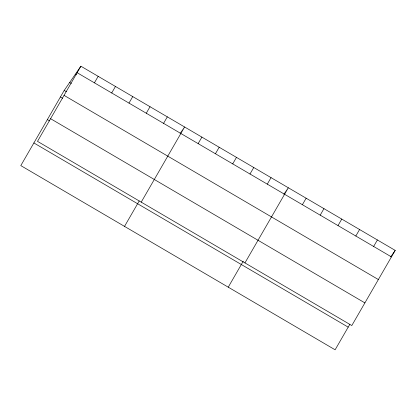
<?xml version="1.0" encoding="UTF-8"?>
<svg xmlns="http://www.w3.org/2000/svg" width="416" height="416" viewBox="0 0 416 416"><rect width="100%" height="100%" fill="white"/><g stroke="black" fill="none" stroke-linecap="round" stroke-linejoin="round"><path stroke-width="0.62" d="M80.881 66.201L37.497 141.346L351.811 325.546L395.2 250.396L80.881 66.201L64.189 90.454L20.8 165.604L335.119 349.799L349.799 324.371M94.416 82.836L98.171 76.331M111.701 92.966L115.456 86.46M128.991 103.095L132.746 96.59M146.276 113.225L150.03 106.725M163.566 123.36L167.32 116.854M124.524 226.387L139.209 200.959M141.222 202.134L184.605 126.984L180.133 133.489M198.141 143.619L201.895 137.114M215.426 153.748L219.18 147.248M232.716 163.883L236.47 157.378M250 174.013L253.755 167.508M267.29 184.142L271.045 177.637M228.249 287.175L243.251 261.186M244.946 262.917L288.335 187.772L283.858 194.272M302.39 204.714L306.145 198.208M320.2 215.15L323.955 208.645M338.01 225.586L341.765 219.081M355.82 236.023L359.58 229.523M373.636 246.464L377.39 239.959M390.723 256.901L395.2 250.396M77.126 72.701L391.446 256.901M75.374 74.204L76.487 74.859M69.696 82.451L71.37 83.429M64.189 90.454L66.42 91.759M64.048 95.358L378.368 279.552M60.434 96.959L62.665 98.264M50.575 118.695L364.889 302.895M47.351 119.61L49.582 120.916M33.878 142.948L348.197 327.148"/></g></svg>
